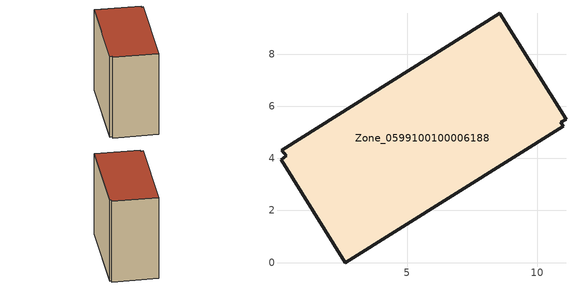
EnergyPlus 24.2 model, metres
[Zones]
Zone_0599100100006188
 floor ground (C_G): 0.37,4.09 0.18,4.31 8.56,9.57 11.1,5.51 10.9,5.38 10.99,5.24 2.63,0 0.16,3.94 z0
 wall outside (C_F): 0.18,4.31 0.37,4.09 0.16,3.94 2.63,0 10.99,5.24 10.9,5.38 11.1,5.51 8.56,9.57 0.18,4.31 z0:9.19
 roof outside (C_R): 0.37,4.09 0.16,3.94 2.63,0 10.99,5.24 10.9,5.38 11.1,5.51 8.56,9.57 0.18,4.31 z9.19
[BUILDING]
Pand.0599100100006188: North Axis=0; Terrain=City; Loads Convergence Tolerance Value=0.04; Temperature Convergence Tolerance Value=0.4; Solar Distribution=FullExterior; Maximum Number of Warmup Days=25; Minimum Number of Warmup Days=1
[Site:Location]
Rotterdam.The.Hague.AP_ZH_NLD Design_Conditions: Latitude=51.96; Longitude=4.45; Time Zone=1; Elevation=-4.5
[SITE:GROUNDTEMPERATURE:BUILDINGSURFACE]
18, 18, 18, 18, 18, 18, 18, 18, 18, 18, 18, 18
[MATERIAL] Thermal Absorptance=0.9; Solar Absorptance=0.7; Visible Absorptance=0.7
Name | Roughness | Thickness | Conductivity | Density | Specific Heat
G.TI.2015-2018 | MediumSmooth | 0.15 | 0.0428571 | 540 | 1210
F.TI.2015-2018 | Rough | 0.3 | 0.0666667 | 1920 | 840
R.TI.2015-2018 | MediumRough | 0.2 | 0.0333333 | 1500 | 1000
[CONSTRUCTION]
C_G: G.TI.2015-2018
C_F: F.TI.2015-2018
C_R: R.TI.2015-2018
[ZONE]
Zone_0599100100006188: Type=1; Multiplier=1; Ceiling Height=Autocalculate; Volume=Autocalculate; Floor Area=autocalculate; Part of Total Floor Area=Yes
[ZONEINFILTRATION:DESIGNFLOWRATE]
Infil_Zone_0599100100006188: Zone or ZoneList or Space or SpaceList=Zone_0599100100006188; Schedule=AlwaysOn; Design Flow Rate Calculation Method=Flow/Area; Flow Rate per Floor Area=0.0015; Constant Term Coefficient=1; Temperature Term Coefficient=0; Velocity Term Coefficient=0; Velocity Squared Term Coefficient=0
[HVACTEMPLATE:ZONE:IDEALLOADSAIRSYSTEM]
Zone_0599100100006188: Maximum Heating Supply Air Temperature=50; Minimum Cooling Supply Air Temperature=13; Maximum Heating Supply Air Humidity Ratio=0.0156; Minimum Cooling Supply Air Humidity Ratio=0.0077; Heating Limit=NoLimit; Cooling Limit=NoLimit; Dehumidification Control Type=ConstantSensibleHeatRatio; Cooling Sensible Heat Ratio=0.7; Dehumidification Setpoint=60; Humidification Control Type=None; Humidification Setpoint=30; Outdoor Air Method=None; Outdoor Air Flow Rate per Person=0.00944; Outdoor Air Flow Rate per Zone Floor Area=0; Outdoor Air Flow Rate per Zone=0; Demand Controlled Ventilation Type=None; Outdoor Air Economizer Type=NoEconomizer; Heat Recovery Type=None; Sensible Heat Recovery Effectiveness=0.7; Latent Heat Recovery Effectiveness=0.65
[ZONECONTROL:THERMOSTAT]
ThermostatControl_Zone_0599100100006188: Zone or ZoneList=Zone_0599100100006188; Control Type Schedule=DualSetpointControlType; Control 1=Thermostat_Zone_0599100100006188; Temperature Difference Between Cutout And Setpoint=0
[THERMOSTATSETPOINT:DUALSETPOINT]
Thermostat_Zone_0599100100006188: Heating Setpoint Temperature Schedule=HeatingSetpoint_Zone_0599100100006188; Cooling Setpoint Temperature Schedule=CoolingSetpoint_Zone_0599100100006188
[SCHEDULE:COMPACT]
HeatingSetpoint_Zone_0599100100006188: Through: 12/31, For: AllDays, Until: 24:00, 21
CoolingSetpoint_Zone_0599100100006188: Through: 12/31, For: AllDays, Until: 24:00, 24
DualSetpointControlType: Through: 12/31, For: AllDays, Until: 24:00, 4
AlwaysOn: Through: 12/31, For: AllDays, Until: 24:00, 1
